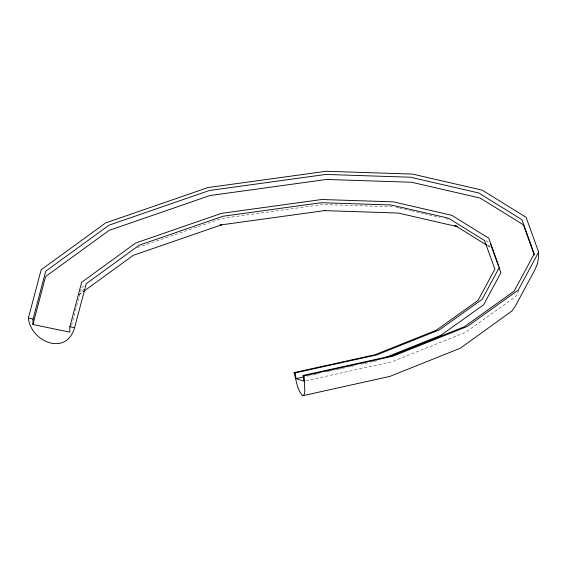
<?xml version="1.0" encoding="UTF-8"?>
<svg xmlns="http://www.w3.org/2000/svg" width="567" height="567" viewBox="0 0 567 567"><rect width="100%" height="100%" fill="white"/><g stroke="black" fill="none" stroke-linecap="round" stroke-linejoin="round"><path stroke-width="0.43" stroke-dasharray="2.83 2.13" d="M71.577 325.281L81.109 289.34M519.018 290.347L515.665 296.584L465.627 332.297L392.144 361.703L304.011 381.152M83.81 289.361L80.131 293.77M81.563 287.625L84.419 285.548M79.061 294.727L82.626 292.14M137.505 247.595L221.988 218.401L322.68 204.517L393.647 206.849M307.236 376.127L312.403 374.985M313.267 374.794L315.854 374.22M316.712 374.036L319.299 373.462M326.188 371.945L328.775 371.371M329.633 371.179L334.806 370.038M335.664 369.847L338.251 369.28M339.109 369.089L341.695 368.522M342.56 368.33L347.727 367.189M348.592 366.998L351.171 366.431M352.036 366.239L354.616 365.665M361.512 364.149L364.092 363.575M364.957 363.383L370.123 362.249M370.988 362.058L373.568 361.484M374.433 361.292L377.02 360.725M396.22 207.267L398.778 207.855M399.629 208.054L410.692 210.605M411.543 210.796L420.055 212.76M420.905 212.958L423.457 213.546M424.314 213.745L439.631 217.274M445.591 218.649L448.143 219.238M485.848 240.599L488.811 242.435M487.393 245.546L490.363 247.389M487.833 244.965L490.512 247.198"/><path stroke-width="0.85" d="M538.65 252.152L538.515 258.332L537.247 264.3L534.908 269.764L514.956 306.853L511.958 310.978L460.305 348.216L389.94 376.375L302.658 395.738C296.988 389.614 296.357 380.344 294.082 372.604L374.978 354.751L436.307 330.214L478.059 300.411L494.856 269.176L484.544 240.536L448.44 218.182L391.195 204.985L321.34 202.695L223.051 216.247L139.113 245.256L86.234 283.691L74.575 327.676C66.488 356.508 30.994 342.007 28.35 318.108L41.157 269.786L105.618 222.93L207.94 187.571L326.238 171.262L412.592 174.097L482.198 190.136L526.105 217.324L538.65 252.152L518.217 290.134L467.442 326.379L392.867 356.218L304.089 375.808L303.076 375.482L304.011 381.152L296.038 378.593L295.095 372.93L294.082 372.604M295.095 372.93L376.786 354.899L439.46 329.824L482.127 299.369L499.3 267.447L488.754 238.183L451.856 215.34L393.363 201.859L321.836 199.506L221.52 213.334L135.719 242.995L81.662 282.281L69.89 326.705L69.762 332.127L32.907 324.501L33.035 319.079L45.729 271.196L109.013 225.191L209.471 190.477L325.742 174.445L410.423 177.223L478.775 192.978L521.895 219.677L534.213 253.874L514.149 291.176L464.288 326.762L391.053 356.069L303.076 375.482M32.907 324.501L45.622 276.54L109.126 230.379L209.939 195.537L326.585 179.456L411.578 182.248L480.171 198.053L523.433 224.844L534.32 255.072M83.342 291.615L133.252 255.341L221.541 224.823L220.35 224.993L325.522 210.492M385.234 357.593L440.8 335.359L483.644 304.777L500.881 272.734L499.116 267.837M302.658 395.738L303.664 395.412L304.401 393.718L304.819 390.741L304.089 375.808M296.038 378.593L303.792 376.885M324.558 210.626L398.31 213.043L457.619 226.715M28.35 318.108L33.035 319.079M69.89 326.705L74.575 327.676M456.945 226.254L454.656 225.276L486.649 245.086M490.292 243.349L498.528 266.207"/></g></svg>
